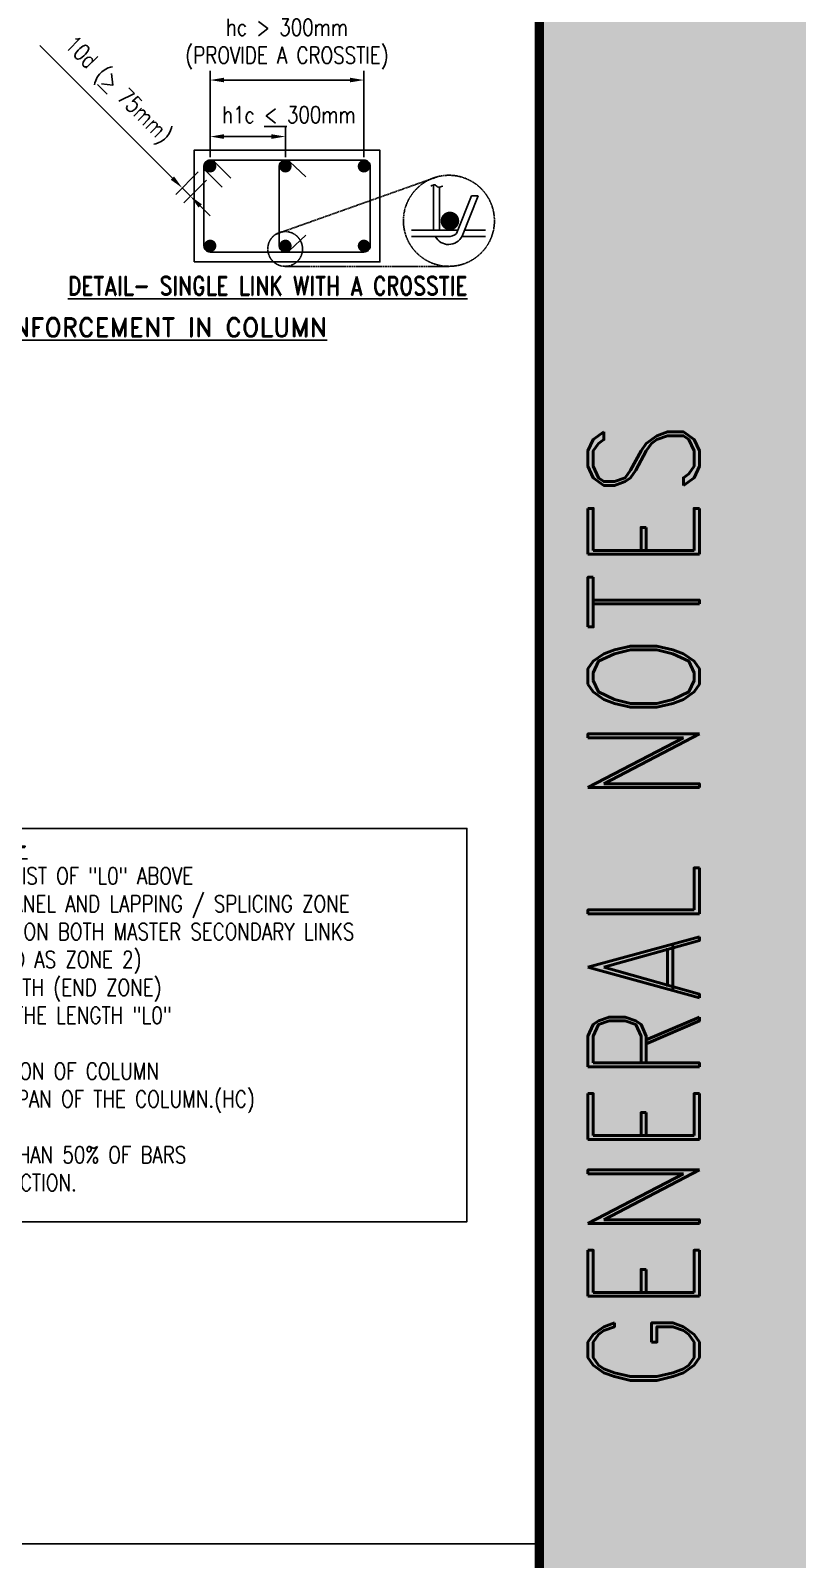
# Model space of a CAD drawing. Header units: inches. Extents: x 74008 to 297778, y 30011 to 129011.
# Drawn here: x 132305 to 144687, y 83181 to 107851 of the extents above; entities that cross this region are included whole.
import ezdxf

# ---------------------------------------------------------------- set-up
doc = ezdxf.new("R2010")
doc.units = ezdxf.units.IN
doc.header["$MEASUREMENT"] = 0
doc.linetypes.add('HIDDEN', pattern=[0.375, 0.25, -0.125])
for name, color, linetype in [('BEAM', 7, 'Continuous'), ('BEAM_BAR', 4, 'Continuous'), ('BEAM_DETAILING_DIMENSION_ARROW', 9, 'Continuous'), ('BEAM_DETAILING_TITLE', 7, 'Continuous'), ('BEAM_STEEL_TEXT', 7, 'Continuous'), ('TEXT', 7, 'Continuous')]:
    doc.layers.add(name, color=color, linetype=linetype)
doc.styles.add('ROMAND', font='romanD.shx')
doc.styles.add('ROMANS', font='romans.shx')
doc.dimstyles.new('DIM-150', dxfattribs={"dimscale": 150, "dimtxt": 1.8, "dimasz": 1.25, "dimexe": 1, "dimexo": 1, "dimgap": 1, "dimtad": 1, "dimdec": 0, "dimzin": 0, "dimdsep": 46, "dimtxsty": 'ROMANS', "dimblk2": 'DOT', "dimcen": 0.0625, "dimdle": 0.5, "dimclrd": 9, "dimclre": 9, "dimclrt": 7, "dimadec": 0, "dimazin": 0, "dimtfac": 1, "dimtdec": 0, "dimtmove": 0, "dimatfit": 3, "dimfxl": 0, "dimtolj": 1, "dimtzin": 3, "dimarcsym": 0})

# ---------------------------------------------------------------- blocks, each defined once
blk = doc.blocks.new('*D47')
at = {"layer": 'BEAM_DETAILING_DIMENSION_ARROW', "color": 9, "lineweight": -2}
for p, q in [((135204, 105811), (135204, 107203)), ((137688, 105811), (137688, 107203)), ((135429, 107053), (137463, 107053))]:
    blk.add_line(p, q, dxfattribs=at)
at = {"layer": 'BEAM_DETAILING_DIMENSION_ARROW', "color": 9}
for points in [[(135429, 107091), (135429, 107016), (135204, 107053)], [(137463, 107091), (137463, 107016), (137688, 107053)]]:
    blk.add_solid(points, dxfattribs=at)
at = {"layer": 'DEFPOINTS', "color": 0}
for p in [(137688, 107053), (135204, 105661), (137688, 105661)]:
    blk.add_point(p, dxfattribs=at)
at = {"layer": 'BEAM_DETAILING_DIMENSION_ARROW', "color": 7, "insert": (136446, 107634), "char_height": 270, "attachment_point": 5, "style": 'ROMANS'}
blk.add_mtext('\\A1;{\\W0.8;hc > 300mm  \\P(PROVIDE A CROSSTIE)}', dxfattribs=at)
blk = doc.blocks.new('_DOT')
at = {"color": 0, "linetype": 'ByBlock'}
blk.add_line((-0.5, 0), (-1, 0), dxfattribs=at)
at = {"color": 0, "linetype": 'ByBlock', "const_width": 0.5}
blk.add_lwpolyline([(-0.25, 0, 1), (0.25, 0, 1)], format="xyb", close=True, dxfattribs=at)
blk = doc.blocks.new('*D197')
at = {"layer": 'BEAM_DETAILING_DIMENSION_ARROW', "color": 9, "lineweight": -2}
for p, q in [((135204, 105811), (135204, 106291)), ((136195, 106141), (135429, 106141)), ((136420, 105811), (136420, 106291))]:
    blk.add_line(p, q, dxfattribs=at)
at = {"layer": 'BEAM_DETAILING_DIMENSION_ARROW', "color": 9}
for points in [[(135429, 106179), (135429, 106104), (135204, 106141)], [(136195, 106179), (136195, 106104), (136420, 106141)]]:
    blk.add_solid(points, dxfattribs=at)
at = {"layer": 'DEFPOINTS', "color": 0}
for p in [(135204, 106141), (135204, 105661), (136420, 105661)]:
    blk.add_point(p, dxfattribs=at)
at = {"layer": 'BEAM_DETAILING_DIMENSION_ARROW', "color": 7, "insert": (136477, 106493), "char_height": 270, "attachment_point": 5, "style": 'ROMANS'}
blk.add_mtext('\\A1;{\\W0.8;h1c \\L<\\l 300mm}', dxfattribs=at)
blk = doc.blocks.new('*D48')
at = {"layer": 'BEAM_DETAILING_DIMENSION_ARROW', "color": 9, "lineweight": -2}
for p, q in [((134596, 105471), (132457, 107609)), ((135013, 105570), (134649, 105205)), ((135145, 105438), (134780, 105074)), ((134886, 105180), (134755, 105312)), ((135046, 105021), (135205, 104862))]:
    blk.add_line(p, q, dxfattribs=at)
at = {"layer": 'BEAM_DETAILING_DIMENSION_ARROW', "color": 9}
for points in [[(134622, 105497), (134569, 105444), (134755, 105312)], [(135072, 105047), (135019, 104994), (134886, 105180)]]:
    blk.add_solid(points, dxfattribs=at)
at = {"layer": 'DEFPOINTS', "color": 0}
for p in [(135119, 105676), (135251, 105544), (134755, 105312)]:
    blk.add_point(p, dxfattribs=at)
at = {"layer": 'BEAM_DETAILING_DIMENSION_ARROW', "color": 7, "insert": (133698, 106871), "char_height": 270, "attachment_point": 5, "rotation": 315, "style": 'ROMANS'}
blk.add_mtext('\\A1;{\\W0.8;10d (\\L>\\l 75mm)}', dxfattribs=at)

msp = doc.modelspace()

# ---------------------------------------------------------------- hatches: boundary and pattern name
at = {"layer": 'BEAM_DETAILING_DIMENSION_ARROW'}
h = msp.add_hatch(color=138, dxfattribs=at)
h.dxf.hatch_style = 1
h.paths.add_polyline_path([(140519.5, 60418), (144979.9, 60418), (144979.9, 128510.7), (140519.5, 128510.7)])

# ---------------------------------------------------------------- linework, layer by layer
at = {"color": 8}
msp.add_lwpolyline([(140519.5, 127814.7), (116160.1, 127814.7), (116160.1, 83431.1), (140519.5, 83431.1)], close=True, dxfattribs=at)
at = {"layer": 'BEAM', "color": 224, "const_width": 150}
for points in [[(140519.5, 60418), (74507.6, 60418), (74507.6, 128510.7), (140519.5, 128510.7)], [(140519.5, 60418), (144979.9, 60418), (144979.9, 128510.7), (140519.5, 128510.7)]]:
    msp.add_lwpolyline(points, close=True, dxfattribs=at)
at = {"layer": 'BEAM'}
msp.add_lwpolyline([(134946.1, 104119.4), (137946.1, 104119.4), (137946.1, 105919.4), (134946.1, 105919.4)], close=True, dxfattribs=at)
at = {"layer": 'BEAM', "color": 8}
msp.add_lwpolyline([(127118.3, 94978), (139351, 94978), (139351, 88629), (127118.3, 88629)], close=True, dxfattribs=at)
at = {"layer": 'BEAM_BAR'}
for p, q in [((136319.6, 105661.2), (136319.6, 104377.7)), ((136490.3, 105731.9), (136748.7, 105489.2)), ((138809.9, 105360.6), (138809.9, 104633)), ((138909.9, 105325.7), (138909.9, 104633)), ((139426.8, 105183.8), (139182.9, 104578.4)), ((139534.2, 105183.8), (139271.9, 104532.8)), ((139426.8, 105183.8), (139534.2, 105183.8)), ((138458, 104628.6), (139203.1, 104628.6)), ((139310.5, 104628.6), (139651, 104628.6)), ((136488, 104304.8), (136748.7, 104549.6)), ((138458, 104528.6), (139083.5, 104528.6)), ((139269.7, 104528.6), (139651, 104528.6))]:
    msp.add_line(p, q, dxfattribs=at)
msp.add_lwpolyline([(135204.3, 104277.7), (137687.8, 104277.7, 0.4142136), (137787.8, 104377.7), (137787.8, 105661.2, 0.4142136), (137687.8, 105761.2), (135204.3, 105761.2, 0.4142136), (135104.3, 105661.2), (135104.3, 104377.7, 0.4142136)], format="xyb", close=True, dxfattribs=at)
at = {"layer": 'BEAM_BAR', "color": 7}
for points, const_width in [([(135154.3, 105661.2, 1), (135254.3, 105661.2, 1)], 100), ([(136369.6, 105661.2, 1), (136469.6, 105661.2, 1)], 100), ([(137737.8, 105661.2, -1), (137637.8, 105661.2, -1)], 100), ([(139000.6, 104779.6, 1), (139150.6, 104779.6, 1)], 150), ([(135154.3, 104377.7, -1), (135254.3, 104377.7, -1)], 100), ([(136369.6, 104377.7, -1), (136469.6, 104377.7, -1)], 100), ([(136369.6, 104377.7, -1), (136469.6, 104377.7, -1)], 100), ([(137737.8, 104377.7, 1), (137637.8, 104377.7, 1)], 100)]:
    msp.add_lwpolyline(points, format="xyb", close=True, dxfattribs=dict(at, const_width=const_width))
at = {"layer": 'BEAM_BAR'}
msp.add_lwpolyline([(135397.1, 105327), (135133.6, 105590.5, -1), (135275, 105731.9), (135538.5, 105468.4)], format="xyb", dxfattribs=at)
for centre, radius, start, end in [((136419.6, 105661.2), 100, 45, 180), ((136419.6, 104377.7), 100, 180, 313.19685), ((139054.2, 104644.1), 244.5, 208.17976, 332.92843), ((139063.7, 104692.3), 164.8, 263.12187, 316.30601)]:
    msp.add_arc(centre, radius, start, end, dxfattribs=at)
at = {"layer": 'BEAM_BAR', "color": 8}
msp.add_spline([(138769.3, 105339.7), (138833.3, 105360.7), (138872.3, 105331.7), (138963.3, 105342.7)], degree=3, dxfattribs=at)
at = {"layer": 'BEAM_STEEL_TEXT', "color": 8, "linetype": 'HIDDEN', "ltscale": 50}
for p, q in [((136271.1, 104568), (138873.7, 105492.5)), ((136415.8, 104047.1), (139059.9, 104047.1))]:
    msp.add_line(p, q, dxfattribs=at)
for centre, radius in [((139059.9, 104781.8), 734.7), ((136415.8, 104327.7), 280.6)]:
    msp.add_circle(centre, radius, dxfattribs=at)

# ---------------------------------------------------------------- texts
at = {"layer": 'BEAM_DETAILING_TITLE', "color": 3, "style": 'ROMAND', "width": 0.8}
msp.add_text('%%UDETAIL- SINGLE LINK WITH A CROSSTIE', height=300, dxfattribs=at).set_placement((132908, 103583.2))
at = {"layer": 'BEAM_DETAILING_TITLE', "color": 3, "style": 'ROMAND'}
msp.add_text('%%UTRANSVERSE REINFORCEMENT IN COLUMN', height=300, dxfattribs=at).set_placement((128658.6, 102913.6))
at = {"layer": 'BEAM_DETAILING_TITLE', "color": 3, "style": 'ROMAND', "width": 0.8}
msp.add_text('GENERAL NOTES', height=1800, rotation=90, dxfattribs=at).set_placement((143103.8, 85885.8))
at = {"layer": 'TEXT', "insert": (127367.5, 94846.7), "char_height": 270, "width": 18836.441, "attachment_point": 1, "style": 'ROMANS'}
msp.add_mtext('{\\Fromand.SHX;\\H1.11110x;\\W0.80000x;\\LNOTES FOR COLUMN ZONES:-}\\P{\\Fromans.SHX;\\H0.99999x;\\W0.80000x;1)  CONFINING ZONE "Z1" CONSIST OF "L0" ABOVE  }\\P{\\Fromans.SHX;\\H0.99999x;\\W0.80000x;   AND BELOW BEAM / DROP PANEL AND LAPPING / SPLICING ZONE}\\P{\\Fromans.SHX;\\H0.99999x;\\W0.80000x;2)  IN THE REST OF THE ELEVATION BOTH MASTER SECONDARY LINKS}\\P{\\Fromans.SHX;\\H0.99999x;\\W0.80000x;   AS PER SCHEDULE (INDICATED AS ZONE 2) }\\P{\\Fromans.SHX;\\H0.99999x;\\W0.80000x;3)  L0 = CONFINING ZONE LENGTH (END ZONE)}\\P{\\Fromans.SHX;\\H0.99999x;\\W0.80000x;4)  UNLESS NOTED OTHERWISE THE LENGTH "L0" }\\P{\\Fromans.SHX;\\H0.99999x;\\W0.80000x;   SHALL NOT BE LESS THAN  }\\P{\\fSymbol|b0|i0|c2|p18;\\H0.99999x;\\W0.80000x;·^I}{\\Fromans.SHX;\\H0.99999x;\\W0.80000x;LARGER LATERAL DIMENSION OF COLUMN}\\P{\\fSymbol|b0|i0|c2|p18;\\H0.99999x;\\W0.80000x;·^I}{\\Fromans.SHX;\\H0.99999x;\\W0.80000x;1/6 TH OF THE CLEAR SPAN OF THE COLUMN.(HC)}\\P{\\fSymbol|b0|i0|c2|p18;\\H0.99999x;\\W0.80000x;·^I}{\\Fromans.SHX;\\H0.99999x;\\W0.80000x;450 MM}\\P{\\Fromans.SHX;\\H0.99999x;\\W0.80000x;5)  FOR COLUMNS, NOT MORE THAN 50% OF BARS }\\P{\\Fromans.SHX;\\H0.99999x;\\W0.80000x;   SHALL BE LAPPED AT ONE SECTION.}', dxfattribs=at)

# ---------------------------------------------------------------- dimensions: what is measured, and where the dimension line sits
at = {"layer": 'BEAM_DETAILING_DIMENSION_ARROW'}
for base, p1, p2, text, override, picture, middle in [((137687.8, 107053.4), (135204.3, 105661.2), (137687.8, 105661.2), '{\\W0.8;hc > 300mm  \\P(PROVIDE A CROSSTIE)}', {"dimasz": 1.5}, '*D47', (136446.1, 107053.4)), ((135204.3, 106141.3), (136419.6, 105661.2), (135204.3, 105661.2), '{\\W0.8;h1c \\L<\\l 300mm}', {"dimasz": 1.5, "dimtmove": 2}, '*D197', (136477, 106493))]:
    dim = msp.add_linear_dim(base=base, p1=p1, p2=p2, text=text, dimstyle='DIM-150', override=override, dxfattribs=at)
    dim.commit()
    dim.dimension.update_dxf_attribs({"geometry": picture, "text_midpoint": middle, "dimtype": 128})
at = {"layer": 'BEAM_DETAILING_DIMENSION_ARROW', "color": 7}
dim = msp.add_linear_dim(base=(134754.7, 105311.5), p1=(135250.7, 105544.1), p2=(135119, 105675.8), angle=135, text='{\\W0.8;10d (\\L>\\l 75mm)}', dimstyle='DIM-150', override={"dimasz": 1.5}, dxfattribs=at)
dim.commit()
dim.dimension.update_dxf_attribs({"geometry": '*D48', "text_midpoint": (133446.7, 106619.5), "dimtype": 129})

doc.saveas('drawing.dxf')
